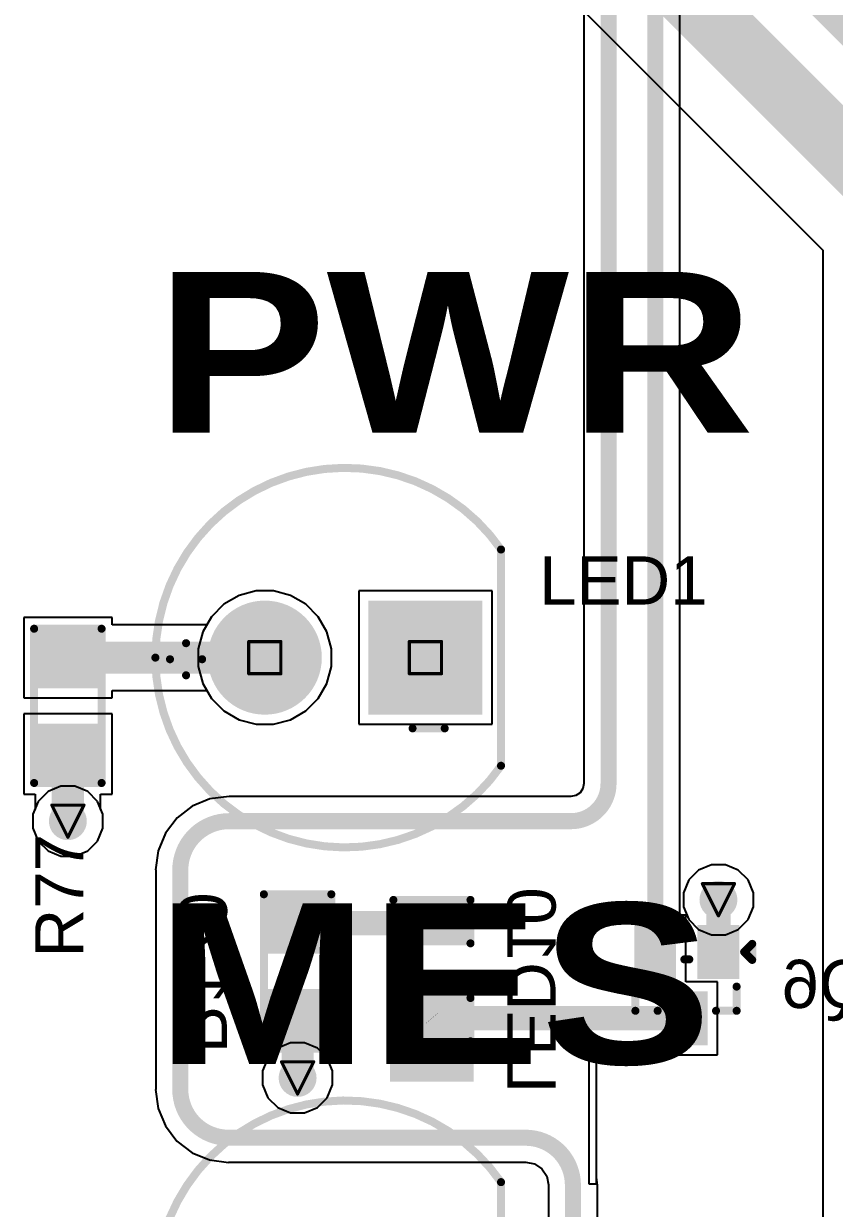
# Model space of a CAD drawing. Header units: inches. Extents: x 0 to 211, y 0 to 201.
# Drawn here: x 0.512 to 1.017, y 0.421 to 1.158 of the extents above; entities that cross this region are included whole.
import ezdxf

# ---------------------------------------------------------------- set-up
doc = ezdxf.new("R2010")
doc.units = ezdxf.units.IN
doc.header["$MEASUREMENT"] = 0
for name, color, linetype in [('Bottom Layer', 5, 'Continuous'), ('Bottom Overlay', 54, 'Continuous'), ('Bottom Paste', 16, 'Continuous'), ('Bottom Solder', 6, 'Continuous'), ('Drill Drawing', 1, 'Continuous'), ('Layer 1', 16, 'Continuous'), ('Layer 2', 76, 'Continuous'), ('Multi-Layer', 9, 'Continuous'), ('Pad Holes', 156, 'Continuous'), ('Top Layer', 1, 'Continuous'), ('Top Overlay', 2, 'Continuous'), ('Top Paste', 8, 'Continuous'), ('Top Solder', 216, 'Continuous'), ('Via Holes', 16, 'Continuous')]:
    doc.layers.add(name, color=color, linetype=linetype)
doc.styles.add('Arial', font='', dxfattribs={"height": 0.2})
doc.styles.add('Arial Black_Bold', font='', dxfattribs={"height": 0.2})
doc.styles.get('Arial').set_extended_font_data('Arial')
doc.styles.get('Arial Black_Bold').set_extended_font_data('Arial Black', bold=True)

# ---------------------------------------------------------------- blocks, each defined once
blk = doc.blocks.new('R___0603_B_86')
at = {"layer": 'Bottom Layer'}
for points in [[(-0.045, -0.0175), (-0.045, 0.0175), (-0.015, 0.0175), (-0.015, -0.0175)], [(0.015, -0.0175), (0.015, 0.0175), (0.045, 0.0175), (0.045, -0.0175)]]:
    blk.add_hatch(color=5, dxfattribs=at).paths.add_polyline_path(points)
at = {"layer": 'Bottom Paste'}
for points in [[(-0.045, -0.0175), (-0.045, 0.0175), (-0.015, 0.0175), (-0.015, -0.0175)], [(0.015, -0.0175), (0.015, 0.0175), (0.045, 0.0175), (0.045, -0.0175)]]:
    blk.add_hatch(color=16, dxfattribs=at).paths.add_polyline_path(points)
at = {"layer": 'Bottom Solder'}
for points in [[(-0.049, -0.0215), (-0.049, 0.0215), (-0.011, 0.0215), (-0.011, -0.0215)], [(0.011, -0.0215), (0.011, 0.0215), (0.049, 0.0215), (0.049, -0.0215)]]:
    blk.add_hatch(color=6, dxfattribs=at).paths.add_polyline_path(points)
at = {"layer": 'Bottom Overlay'}
for points in [[(0.048, 0.021, 0.005, 0.005, 0), (-0.048, 0.021, 0.005, 0.005, 0)], [(-0.048, -0.021, 0.005, 0.005, 0), (-0.048, 0.021, 0.005, 0.005, 0)], [(0.048, -0.021, 0.005, 0.005, 0), (0.048, 0.021, 0.005, 0.005, 0)], [(0.048, -0.021, 0.005, 0.005, 0), (-0.048, -0.021, 0.005, 0.005, 0)]]:
    blk.add_lwpolyline(points, format="xyseb", dxfattribs=at)
for points in [[(-0.04925, 0.021, 0.0025, 0.0025, 1), (-0.04675, 0.021, 0.0025, 0.0025, 1)], [(-0.04925, 0.021, 0.0025, 0.0025, 1), (-0.04675, 0.021, 0.0025, 0.0025, 1)], [(0.04675, 0.021, 0.0025, 0.0025, 1), (0.04925, 0.021, 0.0025, 0.0025, 1)], [(0.04675, 0.021, 0.0025, 0.0025, 1), (0.04925, 0.021, 0.0025, 0.0025, 1)], [(-0.04925, -0.021, 0.0025, 0.0025, 1), (-0.04675, -0.021, 0.0025, 0.0025, 1)], [(-0.04925, -0.021, 0.0025, 0.0025, 1), (-0.04675, -0.021, 0.0025, 0.0025, 1)], [(0.04675, -0.021, 0.0025, 0.0025, 1), (0.04925, -0.021, 0.0025, 0.0025, 1)], [(0.04675, -0.021, 0.0025, 0.0025, 1), (0.04925, -0.021, 0.0025, 0.0025, 1)]]:
    blk.add_lwpolyline(points, format="xyseb", close=True, dxfattribs=at)
blk = doc.blocks.new('R___0603_122')
at = {"layer": 'Top Layer'}
for points in [[(-0.015, 0.0175), (-0.015, -0.0175), (-0.045, -0.0175), (-0.045, 0.0175)], [(0.045, 0.0175), (0.045, -0.0175), (0.015, -0.0175), (0.015, 0.0175)]]:
    blk.add_hatch(color=1, dxfattribs=at).paths.add_polyline_path(points)
at = {"layer": 'Top Paste'}
for points in [[(-0.015, 0.0175), (-0.015, -0.0175), (-0.045, -0.0175), (-0.045, 0.0175)], [(0.045, 0.0175), (0.045, -0.0175), (0.015, -0.0175), (0.015, 0.0175)]]:
    blk.add_hatch(color=8, dxfattribs=at).paths.add_polyline_path(points)
at = {"layer": 'Top Solder'}
for points in [[(-0.011, 0.0215), (-0.011, -0.0215), (-0.049, -0.0215), (-0.049, 0.0215)], [(0.049, 0.0215), (0.049, -0.0215), (0.011, -0.0215), (0.011, 0.0215)]]:
    blk.add_hatch(color=216, dxfattribs=at).paths.add_polyline_path(points)
at = {"layer": 'Top Overlay'}
for points in [[(0.048, 0.021, 0.005, 0.005, 0), (-0.048, 0.021, 0.005, 0.005, 0)], [(-0.048, -0.021, 0.005, 0.005, 0), (-0.048, 0.021, 0.005, 0.005, 0)], [(0.048, -0.021, 0.005, 0.005, 0), (0.048, 0.021, 0.005, 0.005, 0)], [(0.048, -0.021, 0.005, 0.005, 0), (-0.048, -0.021, 0.005, 0.005, 0)]]:
    blk.add_lwpolyline(points, format="xyseb", dxfattribs=at)
for points in [[(-0.04925, 0.021, 0.0025, 0.0025, 1), (-0.04675, 0.021, 0.0025, 0.0025, 1)], [(-0.04925, 0.021, 0.0025, 0.0025, 1), (-0.04675, 0.021, 0.0025, 0.0025, 1)], [(0.04675, 0.021, 0.0025, 0.0025, 1), (0.04925, 0.021, 0.0025, 0.0025, 1)], [(0.04675, 0.021, 0.0025, 0.0025, 1), (0.04925, 0.021, 0.0025, 0.0025, 1)], [(-0.04925, -0.021, 0.0025, 0.0025, 1), (-0.04675, -0.021, 0.0025, 0.0025, 1)], [(-0.04925, -0.021, 0.0025, 0.0025, 1), (-0.04675, -0.021, 0.0025, 0.0025, 1)], [(0.04675, -0.021, 0.0025, 0.0025, 1), (0.04925, -0.021, 0.0025, 0.0025, 1)], [(0.04675, -0.021, 0.0025, 0.0025, 1), (0.04925, -0.021, 0.0025, 0.0025, 1)]]:
    blk.add_lwpolyline(points, format="xyseb", close=True, dxfattribs=at)
blk = doc.blocks.new('SOT_416_B_200')
at = {"layer": 'Bottom Layer'}
for points in [[(-0.02874, 0.03347), (-0.01064, 0.03347), (-0.01064, 0.00787), (-0.02874, 0.00787)], [(0.01064, 0.03347), (0.02874, 0.03347), (0.02874, 0.00787), (0.01064, 0.00787)], [(-0.00906, -0.00788), (0.00906, -0.00788), (0.00906, -0.03347), (-0.00906, -0.03347)]]:
    blk.add_hatch(color=5, dxfattribs=at).paths.add_polyline_path(points)
at = {"layer": 'Bottom Paste'}
for points in [[(-0.02874, 0.03347), (-0.01064, 0.03347), (-0.01064, 0.00787), (-0.02874, 0.00787)], [(0.01064, 0.03347), (0.02874, 0.03347), (0.02874, 0.00787), (0.01064, 0.00787)], [(-0.00906, -0.00788), (0.00906, -0.00788), (0.00906, -0.03347), (-0.00906, -0.03347)]]:
    blk.add_hatch(color=16, dxfattribs=at).paths.add_polyline_path(points)
at = {"layer": 'Bottom Solder'}
for points in [[(-0.03275, 0.03747), (-0.00664, 0.03747), (-0.00664, 0.00387), (-0.03275, 0.00387)], [(0.00664, 0.03747), (0.03275, 0.03747), (0.03275, 0.00387), (0.00664, 0.00387)], [(-0.01306, -0.00387), (0.01306, -0.00387), (0.01306, -0.03746), (-0.01306, -0.03746)]]:
    blk.add_hatch(color=6, dxfattribs=at).paths.add_polyline_path(points)
at = {"layer": 'Bottom Overlay'}
for points in [[(0.03569, 0.02067, 0.005, 0.005, 0), (0.04069, 0.02567, 0.005, 0.005, 0)], [(0.03569, 0.02067, 0.005, 0.005, 0), (0.04069, 0.01567, 0.005, 0.005, 0)], [(0.04069, 0.01567, 0.005, 0.005, 0), (0.04069, 0.02567, 0.005, 0.005, 0)], [(-0.00153, 0.016, 0.005, 0.005, 0), (0.00153, 0.016, 0.005, 0.005, 0)], [(-0.032, -0.016, 0.005, 0.005, 0), (-0.032, -0.00062, 0.005, 0.005, 0)], [(0.031, -0.016, 0.005, 0.005, 0), (0.031, -0.00094, 0.005, 0.005, 0)], [(-0.032, -0.016, 0.005, 0.005, 0), (-0.01816, -0.016, 0.005, 0.005, 0)], [(0.01816, -0.016, 0.005, 0.005, 0), (0.031, -0.016, 0.005, 0.005, 0)]]:
    blk.add_lwpolyline(points, format="xyseb", dxfattribs=at)
for points in [[(0.03444, 0.02067, 0.0025, 0.0025, 1), (0.03694, 0.02067, 0.0025, 0.0025, 1)], [(0.03444, 0.02067, 0.0025, 0.0025, 1), (0.03694, 0.02067, 0.0025, 0.0025, 1)], [(0.03944, 0.02567, 0.0025, 0.0025, 1), (0.04194, 0.02567, 0.0025, 0.0025, 1)], [(0.03944, 0.02567, 0.0025, 0.0025, 1), (0.04194, 0.02567, 0.0025, 0.0025, 1)], [(-0.00279, 0.016, 0.0025, 0.0025, 1), (-0.00028, 0.016, 0.0025, 0.0025, 1)], [(0.00028, 0.016, 0.0025, 0.0025, 1), (0.00279, 0.016, 0.0025, 0.0025, 1)], [(0.03944, 0.01567, 0.0025, 0.0025, 1), (0.04194, 0.01567, 0.0025, 0.0025, 1)], [(0.03944, 0.01567, 0.0025, 0.0025, 1), (0.04194, 0.01567, 0.0025, 0.0025, 1)], [(-0.03325, -0.00062, 0.0025, 0.0025, 1), (-0.03075, -0.00062, 0.0025, 0.0025, 1)], [(0.02975, -0.00094, 0.0025, 0.0025, 1), (0.03225, -0.00094, 0.0025, 0.0025, 1)], [(-0.03325, -0.016, 0.0025, 0.0025, 1), (-0.03075, -0.016, 0.0025, 0.0025, 1)], [(-0.03325, -0.016, 0.0025, 0.0025, 1), (-0.03075, -0.016, 0.0025, 0.0025, 1)], [(-0.01941, -0.016, 0.0025, 0.0025, 1), (-0.01691, -0.016, 0.0025, 0.0025, 1)], [(0.01691, -0.016, 0.0025, 0.0025, 1), (0.01941, -0.016, 0.0025, 0.0025, 1)], [(0.02975, -0.016, 0.0025, 0.0025, 1), (0.03225, -0.016, 0.0025, 0.0025, 1)], [(0.02975, -0.016, 0.0025, 0.0025, 1), (0.03225, -0.016, 0.0025, 0.0025, 1)]]:
    blk.add_lwpolyline(points, format="xyseb", close=True, dxfattribs=at)
blk = doc.blocks.new('TH_LED_5___G_____207')
at = {"layer": 'Bottom Layer'}
blk.add_hatch(color=5, dxfattribs=at).paths.add_polyline_path([(-0.0815, 0.0315), (-0.0185, 0.0315), (-0.0185, -0.0315), (-0.0815, -0.0315)])
h = blk.add_hatch(color=5, dxfattribs=at)
edge = h.paths.add_edge_path()
edge.add_arc((0.05, 0), 0.0315, 0, 360)
at = {"layer": 'Bottom Solder'}
blk.add_hatch(color=6, dxfattribs=at).paths.add_polyline_path([(-0.0855, 0.0355), (-0.0145, 0.0355), (-0.0145, -0.0355), (-0.0855, -0.0355)])
h = blk.add_hatch(color=6, dxfattribs=at)
edge = h.paths.add_edge_path()
edge.add_arc((0.05, 0), 0.0355, 0, 360)
at = {"layer": 'Layer 1'}
blk.add_hatch(color=16, dxfattribs=at).paths.add_polyline_path([(-0.0815, 0.0315), (-0.0185, 0.0315), (-0.0185, -0.0315), (-0.0815, -0.0315)])
h = blk.add_hatch(color=16, dxfattribs=at)
edge = h.paths.add_edge_path()
edge.add_arc((0.05, 0), 0.0315, 0, 360)
at = {"layer": 'Layer 2'}
blk.add_hatch(color=76, dxfattribs=at).paths.add_polyline_path([(-0.0815, 0.0315), (-0.0185, 0.0315), (-0.0185, -0.0315), (-0.0815, -0.0315)])
h = blk.add_hatch(color=76, dxfattribs=at)
edge = h.paths.add_edge_path()
edge.add_arc((0.05, 0), 0.0315, 0, 360)
at = {"layer": 'Multi-Layer'}
blk.add_hatch(color=9, dxfattribs=at).paths.add_polyline_path([(-0.0815, 0.0315), (-0.0185, 0.0315), (-0.0185, -0.0315), (-0.0815, -0.0315)])
h = blk.add_hatch(color=9, dxfattribs=at)
edge = h.paths.add_edge_path()
edge.add_arc((0.05, 0), 0.0315, 0, 360)
at = {"layer": 'Pad Holes'}
h = blk.add_hatch(color=7, dxfattribs=at)
edge = h.paths.add_edge_path()
edge.add_arc((-0.05, 0), 0.01772, 0, 360)
h = blk.add_hatch(color=7, dxfattribs=at)
edge = h.paths.add_edge_path()
edge.add_arc((0.05, 0), 0.01772, 0, 360)
at = {"layer": 'Top Layer'}
blk.add_hatch(color=1, dxfattribs=at).paths.add_polyline_path([(-0.0815, 0.0315), (-0.0185, 0.0315), (-0.0185, -0.0315), (-0.0815, -0.0315)])
h = blk.add_hatch(color=1, dxfattribs=at)
edge = h.paths.add_edge_path()
edge.add_arc((0.05, 0), 0.0315, 0, 360)
at = {"layer": 'Top Solder'}
blk.add_hatch(color=216, dxfattribs=at).paths.add_polyline_path([(-0.0855, 0.0355), (-0.0145, 0.0355), (-0.0145, -0.0355), (-0.0855, -0.0355)])
h = blk.add_hatch(color=216, dxfattribs=at)
edge = h.paths.add_edge_path()
edge.add_arc((0.05, 0), 0.0355, 0, 360)
at = {"layer": 'Top Overlay'}
for points in [[(-0.09707, 0.06729, 0.005, 0.005, -0.73505), (0.11811, 0, 0.005, 0.005, 0)], [(-0.09707, 0.06729, 0.005, 0.005, 0), (-0.09707, -0.06729, 0.005, 0.005, 0)], [(-0.042, 0.044, 0.005, 0.005, 0), (-0.062, 0.044, 0.005, 0.005, 0)], [(0.099, 0.011, 0.005, 0.005, 0), (0.099, -0.009, 0.005, 0.005, 0)], [(0.11811, 0, 0.005, 0.005, -0.73505), (-0.09707, -0.06729, 0.005, 0.005, 0)], [(0.109, 0.001, 0.005, 0.005, 0), (0.089, 0.001, 0.005, 0.005, 0)]]:
    blk.add_lwpolyline(points, format="xyseb", dxfattribs=at)
for points in [[(-0.09832, 0.06729, 0.0025, 0.0025, 1), (-0.09582, 0.06729, 0.0025, 0.0025, 1)], [(-0.09832, 0.06729, 0.0025, 0.0025, 1), (-0.09582, 0.06729, 0.0025, 0.0025, 1)], [(-0.06325, 0.044, 0.0025, 0.0025, 1), (-0.06075, 0.044, 0.0025, 0.0025, 1)], [(-0.04325, 0.044, 0.0025, 0.0025, 1), (-0.04075, 0.044, 0.0025, 0.0025, 1)], [(0.09775, 0.011, 0.0025, 0.0025, 1), (0.10025, 0.011, 0.0025, 0.0025, 1)], [(0.08775, 0.001, 0.0025, 0.0025, 1), (0.09025, 0.001, 0.0025, 0.0025, 1)], [(0.10775, 0.001, 0.0025, 0.0025, 1), (0.11025, 0.001, 0.0025, 0.0025, 1)], [(0.11686, 0, 0.0025, 0.0025, 1), (0.11936, 0, 0.0025, 0.0025, 1)], [(0.11686, 0, 0.0025, 0.0025, 1), (0.11936, 0, 0.0025, 0.0025, 1)], [(0.09775, -0.009, 0.0025, 0.0025, 1), (0.10025, -0.009, 0.0025, 0.0025, 1)], [(-0.09832, -0.06729, 0.0025, 0.0025, 1), (-0.09582, -0.06729, 0.0025, 0.0025, 1)], [(-0.09832, -0.06729, 0.0025, 0.0025, 1), (-0.09582, -0.06729, 0.0025, 0.0025, 1)]]:
    blk.add_lwpolyline(points, format="xyseb", close=True, dxfattribs=at)
blk = doc.blocks.new('LED_0603_B_208')
at = {"layer": 'Bottom Layer'}
for points in [[(-0.03937, 0.01969), (-0.01969, 0.01969), (-0.01969, -0.01969), (-0.03937, -0.01969)], [(0.01969, 0.01969), (0.03937, 0.01969), (0.03937, -0.01969), (0.01969, -0.01969)]]:
    blk.add_hatch(color=5, dxfattribs=at).paths.add_polyline_path(points)
at = {"layer": 'Bottom Overlay'}
blk.add_hatch(color=54, dxfattribs=at).paths.add_polyline_path([(0.044, -0.02601), (0.069, -0.02601), (0.069, 0.02599), (0.044, 0.02599)])
at = {"layer": 'Bottom Paste'}
for points in [[(-0.03937, 0.01969), (-0.01969, 0.01969), (-0.01969, -0.01969), (-0.03937, -0.01969)], [(0.01969, 0.01969), (0.03937, 0.01969), (0.03937, -0.01969), (0.01969, -0.01969)]]:
    blk.add_hatch(color=16, dxfattribs=at).paths.add_polyline_path(points)
at = {"layer": 'Bottom Solder'}
for points in [[(-0.04337, 0.02369), (-0.01569, 0.02369), (-0.01569, -0.02369), (-0.04337, -0.02369)], [(0.01569, 0.02369), (0.04337, 0.02369), (0.04337, -0.02369), (0.01569, -0.02369)]]:
    blk.add_hatch(color=6, dxfattribs=at).paths.add_polyline_path(points)
at = {"layer": 'Bottom Overlay'}
for points in [[(-0.044, -0.024, 0.005, 0.005, 0), (-0.044, 0.024, 0.005, 0.005, 0)], [(-0.017, 0.024, 0.005, 0.005, 0), (-0.044, 0.024, 0.005, 0.005, 0)], [(0.044, 0.024, 0.005, 0.005, 0), (0.017, 0.024, 0.005, 0.005, 0)], [(0.044, -0.024, 0.005, 0.005, 0), (0.044, 0.024, 0.005, 0.005, 0)], [(-0.044, -0.024, 0.005, 0.005, 0), (-0.017, -0.024, 0.005, 0.005, 0)], [(0.044, -0.024, 0.005, 0.005, 0), (0.017, -0.024, 0.005, 0.005, 0)]]:
    blk.add_lwpolyline(points, format="xyseb", dxfattribs=at)
for points in [[(-0.04525, 0.024, 0.0025, 0.0025, 1), (-0.04275, 0.024, 0.0025, 0.0025, 1)], [(-0.04525, 0.024, 0.0025, 0.0025, 1), (-0.04275, 0.024, 0.0025, 0.0025, 1)], [(-0.01825, 0.024, 0.0025, 0.0025, 1), (-0.01575, 0.024, 0.0025, 0.0025, 1)], [(0.01575, 0.024, 0.0025, 0.0025, 1), (0.01825, 0.024, 0.0025, 0.0025, 1)], [(0.04275, 0.024, 0.0025, 0.0025, 1), (0.04525, 0.024, 0.0025, 0.0025, 1)], [(0.04275, 0.024, 0.0025, 0.0025, 1), (0.04525, 0.024, 0.0025, 0.0025, 1)], [(-0.04525, -0.024, 0.0025, 0.0025, 1), (-0.04275, -0.024, 0.0025, 0.0025, 1)], [(-0.04525, -0.024, 0.0025, 0.0025, 1), (-0.04275, -0.024, 0.0025, 0.0025, 1)], [(-0.01825, -0.024, 0.0025, 0.0025, 1), (-0.01575, -0.024, 0.0025, 0.0025, 1)], [(0.01575, -0.024, 0.0025, 0.0025, 1), (0.01825, -0.024, 0.0025, 0.0025, 1)], [(0.04275, -0.024, 0.0025, 0.0025, 1), (0.04525, -0.024, 0.0025, 0.0025, 1)], [(0.04275, -0.024, 0.0025, 0.0025, 1), (0.04525, -0.024, 0.0025, 0.0025, 1)]]:
    blk.add_lwpolyline(points, format="xyseb", close=True, dxfattribs=at)
blk = doc.blocks.new('TH_LED_5____216')
at = {"layer": 'Bottom Layer'}
blk.add_hatch(color=5, dxfattribs=at).paths.add_polyline_path([(-0.0815, 0.0315), (-0.0185, 0.0315), (-0.0185, -0.0315), (-0.0815, -0.0315)])
h = blk.add_hatch(color=5, dxfattribs=at)
edge = h.paths.add_edge_path()
edge.add_arc((0.05, 0), 0.0315, 0, 360)
at = {"layer": 'Bottom Solder'}
blk.add_hatch(color=6, dxfattribs=at).paths.add_polyline_path([(-0.0855, 0.0355), (-0.0145, 0.0355), (-0.0145, -0.0355), (-0.0855, -0.0355)])
h = blk.add_hatch(color=6, dxfattribs=at)
edge = h.paths.add_edge_path()
edge.add_arc((0.05, 0), 0.0355, 0, 360)
at = {"layer": 'Layer 1'}
blk.add_hatch(color=16, dxfattribs=at).paths.add_polyline_path([(-0.0815, 0.0315), (-0.0185, 0.0315), (-0.0185, -0.0315), (-0.0815, -0.0315)])
h = blk.add_hatch(color=16, dxfattribs=at)
edge = h.paths.add_edge_path()
edge.add_arc((0.05, 0), 0.0315, 0, 360)
at = {"layer": 'Layer 2'}
blk.add_hatch(color=76, dxfattribs=at).paths.add_polyline_path([(-0.0815, 0.0315), (-0.0185, 0.0315), (-0.0185, -0.0315), (-0.0815, -0.0315)])
h = blk.add_hatch(color=76, dxfattribs=at)
edge = h.paths.add_edge_path()
edge.add_arc((0.05, 0), 0.0315, 0, 360)
at = {"layer": 'Multi-Layer'}
blk.add_hatch(color=9, dxfattribs=at).paths.add_polyline_path([(-0.0815, 0.0315), (-0.0185, 0.0315), (-0.0185, -0.0315), (-0.0815, -0.0315)])
h = blk.add_hatch(color=9, dxfattribs=at)
edge = h.paths.add_edge_path()
edge.add_arc((0.05, 0), 0.0315, 0, 360)
at = {"layer": 'Pad Holes'}
h = blk.add_hatch(color=7, dxfattribs=at)
edge = h.paths.add_edge_path()
edge.add_arc((-0.05, 0), 0.01772, 0, 360)
h = blk.add_hatch(color=7, dxfattribs=at)
edge = h.paths.add_edge_path()
edge.add_arc((0.05, 0), 0.01772, 0, 360)
at = {"layer": 'Top Layer'}
blk.add_hatch(color=1, dxfattribs=at).paths.add_polyline_path([(-0.0815, 0.0315), (-0.0185, 0.0315), (-0.0185, -0.0315), (-0.0815, -0.0315)])
h = blk.add_hatch(color=1, dxfattribs=at)
edge = h.paths.add_edge_path()
edge.add_arc((0.05, 0), 0.0315, 0, 360)
at = {"layer": 'Top Solder'}
blk.add_hatch(color=216, dxfattribs=at).paths.add_polyline_path([(-0.0855, 0.0355), (-0.0145, 0.0355), (-0.0145, -0.0355), (-0.0855, -0.0355)])
h = blk.add_hatch(color=216, dxfattribs=at)
edge = h.paths.add_edge_path()
edge.add_arc((0.05, 0), 0.0355, 0, 360)
at = {"layer": 'Top Overlay'}
for points in [[(-0.09707, 0.06729, 0.005, 0.005, -0.73505), (0.11811, 0, 0.005, 0.005, 0)], [(-0.09707, 0.06729, 0.005, 0.005, 0), (-0.09707, -0.06729, 0.005, 0.005, 0)], [(-0.042, 0.044, 0.005, 0.005, 0), (-0.062, 0.044, 0.005, 0.005, 0)], [(0.099, 0.011, 0.005, 0.005, 0), (0.099, -0.009, 0.005, 0.005, 0)], [(0.11811, 0, 0.005, 0.005, -0.73505), (-0.09707, -0.06729, 0.005, 0.005, 0)], [(0.109, 0.001, 0.005, 0.005, 0), (0.089, 0.001, 0.005, 0.005, 0)]]:
    blk.add_lwpolyline(points, format="xyseb", dxfattribs=at)
for points in [[(-0.09832, 0.06729, 0.0025, 0.0025, 1), (-0.09582, 0.06729, 0.0025, 0.0025, 1)], [(-0.09832, 0.06729, 0.0025, 0.0025, 1), (-0.09582, 0.06729, 0.0025, 0.0025, 1)], [(-0.06325, 0.044, 0.0025, 0.0025, 1), (-0.06075, 0.044, 0.0025, 0.0025, 1)], [(-0.04325, 0.044, 0.0025, 0.0025, 1), (-0.04075, 0.044, 0.0025, 0.0025, 1)], [(0.09775, 0.011, 0.0025, 0.0025, 1), (0.10025, 0.011, 0.0025, 0.0025, 1)], [(0.08775, 0.001, 0.0025, 0.0025, 1), (0.09025, 0.001, 0.0025, 0.0025, 1)], [(0.10775, 0.001, 0.0025, 0.0025, 1), (0.11025, 0.001, 0.0025, 0.0025, 1)], [(0.11686, 0, 0.0025, 0.0025, 1), (0.11936, 0, 0.0025, 0.0025, 1)], [(0.11686, 0, 0.0025, 0.0025, 1), (0.11936, 0, 0.0025, 0.0025, 1)], [(0.09775, -0.009, 0.0025, 0.0025, 1), (0.10025, -0.009, 0.0025, 0.0025, 1)], [(-0.09832, -0.06729, 0.0025, 0.0025, 1), (-0.09582, -0.06729, 0.0025, 0.0025, 1)], [(-0.09832, -0.06729, 0.0025, 0.0025, 1), (-0.09582, -0.06729, 0.0025, 0.0025, 1)]]:
    blk.add_lwpolyline(points, format="xyseb", close=True, dxfattribs=at)

msp = doc.modelspace()

# ---------------------------------------------------------------- hatches: boundary and pattern name
at = {"layer": 'Bottom Layer'}
h = msp.add_hatch(color=5, dxfattribs=at)
edge = h.paths.add_edge_path()
edge.add_arc((0.54, 0.662), 0.01181, 0, 360)
h = msp.add_hatch(color=5, dxfattribs=at)
edge = h.paths.add_edge_path()
edge.add_arc((0.94503, 0.61308), 0.01181, 0, 360)
h = msp.add_hatch(color=5, dxfattribs=at)
edge = h.paths.add_edge_path()
edge.add_arc((0.68302, 0.50222), 0.01181, 0, 360)
at = {"layer": 'Layer 1'}
h = msp.add_hatch(color=16, dxfattribs=at)
edge = h.paths.add_edge_path()
edge.add_arc((0.54, 0.662), 0.01181, 0, 360)
h = msp.add_hatch(color=16, dxfattribs=at)
edge = h.paths.add_edge_path()
edge.add_arc((0.94503, 0.61308), 0.01181, 0, 360)
h = msp.add_hatch(color=16, dxfattribs=at)
edge = h.paths.add_edge_path()
edge.add_arc((0.68302, 0.50222), 0.01181, 0, 360)
at = {"layer": 'Layer 2'}
h = msp.add_hatch(color=76, dxfattribs=at)
edge = h.paths.add_edge_path()
edge.add_arc((0.54, 0.662), 0.01181, 0, 360)
h = msp.add_hatch(color=76, dxfattribs=at)
edge = h.paths.add_edge_path()
edge.add_arc((0.94503, 0.61308), 0.01181, 0, 360)
h = msp.add_hatch(color=76, dxfattribs=at)
edge = h.paths.add_edge_path()
edge.add_arc((0.68302, 0.50222), 0.01181, 0, 360)
at = {"layer": 'Top Layer'}
h = msp.add_hatch(color=1, dxfattribs=at)
edge = h.paths.add_edge_path()
edge.add_arc((0.54, 0.662), 0.01181, 0, 360)
h = msp.add_hatch(color=1, dxfattribs=at)
edge = h.paths.add_edge_path()
edge.add_arc((0.94503, 0.61308), 0.01181, 0, 360)
h = msp.add_hatch(color=1, dxfattribs=at)
edge = h.paths.add_edge_path()
edge.add_arc((0.68302, 0.50222), 0.01181, 0, 360)
at = {"layer": 'Via Holes'}
h = msp.add_hatch(color=7, dxfattribs=at)
edge = h.paths.add_edge_path()
edge.add_arc((0.54, 0.662), 0.00591, 0, 360)
h = msp.add_hatch(color=7, dxfattribs=at)
edge = h.paths.add_edge_path()
edge.add_arc((0.94503, 0.61308), 0.00591, 0, 360)
h = msp.add_hatch(color=7, dxfattribs=at)
edge = h.paths.add_edge_path()
edge.add_arc((0.68302, 0.50222), 0.00591, 0, 360)

# ---------------------------------------------------------------- linework, layer by layer
at = {"layer": 'Bottom Layer'}
for p, q in [((0.92095, 0.60347), (0.92095, 2.34009)), ((0.86131, 1.89463), (0.86131, 0.6854)), ((0.65713, 0.80528), (0.64658, 0.80245)), ((0.66806, 0.80528), (0.65713, 0.80528)), ((0.67861, 0.80245), (0.66806, 0.80528)), ((0.63712, 0.79699), (0.62939, 0.78926)), ((0.64658, 0.80245), (0.63712, 0.79699)), ((0.68808, 0.79699), (0.67861, 0.80245)), ((0.6958, 0.78926), (0.68808, 0.79699)), ((0.62939, 0.78926), (0.62393, 0.7798)), ((0.70127, 0.7798), (0.6958, 0.78926)), ((0.62393, 0.7798), (0.6211, 0.76924)), ((0.70409, 0.76924), (0.70127, 0.7798)), ((0.6211, 0.76924), (0.6211, 0.75832)), ((0.70409, 0.75832), (0.70409, 0.76924)), ((0.6211, 0.75832), (0.62393, 0.74776)), ((0.70127, 0.74776), (0.70409, 0.75832)), ((0.62393, 0.74776), (0.62939, 0.7383)), ((0.6958, 0.7383), (0.70127, 0.74776)), ((0.62939, 0.7383), (0.63712, 0.73058)), ((0.68808, 0.73058), (0.6958, 0.7383)), ((0.63712, 0.73058), (0.64658, 0.72511)), ((0.67861, 0.72511), (0.68808, 0.73058)), ((0.64658, 0.72511), (0.65713, 0.72229)), ((0.66806, 0.72229), (0.67861, 0.72511)), ((0.65713, 0.72229), (0.66806, 0.72229)), ((0.52765, 0.68049), (0.52151, 0.67435)), ((0.53566, 0.68381), (0.52765, 0.68049)), ((0.54434, 0.68381), (0.53566, 0.68381)), ((0.55235, 0.68049), (0.54434, 0.68381)), ((0.55849, 0.67435), (0.55235, 0.68049)), ((0.8589, 0.6797), (0.85629, 0.67796)), ((0.86064, 0.68232), (0.8589, 0.6797)), ((0.86126, 0.6854), (0.86064, 0.68232)), ((0.86131, 0.6854), (0.86126, 0.6854)), ((0.52151, 0.67435), (0.51819, 0.66634)), ((0.56181, 0.66634), (0.55849, 0.67435)), ((0.61747, 0.67127), (0.608, 0.664)), ((0.62849, 0.67583), (0.61747, 0.67127)), ((0.64033, 0.67739), (0.62849, 0.67583)), ((0.64033, 0.67729), (0.64033, 0.67739)), ((0.8532, 0.67729), (0.64033, 0.67729)), ((0.85629, 0.67796), (0.8532, 0.67735)), ((0.8532, 0.67735), (0.8532, 0.67729)), ((0.51819, 0.66634), (0.51819, 0.65766)), ((0.56181, 0.65766), (0.56181, 0.66634)), ((0.608, 0.664), (0.60073, 0.65453)), ((0.51819, 0.65766), (0.52151, 0.64965)), ((0.55849, 0.64965), (0.56181, 0.65766)), ((0.52151, 0.64965), (0.52765, 0.64351)), ((0.55235, 0.64351), (0.55849, 0.64965)), ((0.60073, 0.65453), (0.59617, 0.64351)), ((0.52765, 0.64351), (0.53566, 0.64019)), ((0.54434, 0.64019), (0.55235, 0.64351)), ((0.59617, 0.64351), (0.59461, 0.63167)), ((0.53566, 0.64019), (0.54434, 0.64019)), ((0.59461, 0.63167), (0.59471, 0.63167)), ((0.59471, 0.63167), (0.59471, 0.495)), ((0.92471, 0.60347), (0.92095, 0.60347)), ((0.92471, 0.56212), (0.92471, 0.60347)), ((0.9444, 0.56212), (0.92471, 0.56212)), ((0.9444, 0.51653), (0.9444, 0.56212)), ((0.86916, 0.52136), (0.86441, 0.52136)), ((0.86441, 0.52136), (0.86441, 0.43636)), ((0.86916, 0.52136), (0.87608, 0.52155)), ((0.86916, 0.43636), (0.86916, 0.52136)), ((0.86916, 0.45147), (0.86916, 0.52136)), ((0.87608, 0.52155), (0.90628, 0.52155)), ((0.90628, 0.52155), (0.90628, 0.51653)), ((0.90628, 0.51653), (0.9444, 0.51653)), ((0.59471, 0.495), (0.59461, 0.495)), ((0.59461, 0.495), (0.59616, 0.48325)), ((0.59616, 0.48325), (0.60069, 0.47231)), ((0.60069, 0.47231), (0.60791, 0.46291)), ((0.60791, 0.46291), (0.61731, 0.45569)), ((0.61731, 0.45569), (0.62825, 0.45116)), ((0.62825, 0.45116), (0.64, 0.44961)), ((0.825, 0.44971), (0.82517, 0.44974)), ((0.82517, 0.44974), (0.83043, 0.44869)), ((0.86916, 0.44041), (0.86916, 0.45147)), ((0.64, 0.44961), (0.64, 0.44971)), ((0.64, 0.44971), (0.825, 0.44971)), ((0.83043, 0.44869), (0.83503, 0.44562)), ((0.83503, 0.44562), (0.83811, 0.44101)), ((0.83811, 0.44101), (0.83915, 0.43575)), ((0.83915, 0.43575), (0.83912, 0.43558)), ((0.83912, 0.43558), (0.83912, 0.26595)), ((0.86441, 0.43636), (0.86916, 0.43636)), ((0.8698, 0.43558), (0.86916, 0.44041)), ((0.86971, 0.26595), (0.86971, 0.43558)), ((0.86971, 0.43558), (0.8698, 0.43558))]:
    msp.add_line(p, q, dxfattribs=at)
for points in [[(0.8766, 0.6854, 0.01, 0.01, 0), (0.8766, 2.89202, 0.01, 0.01, 0)], [(0.90565, 0.58067, 0.01, 0.01, 0), (0.90565, 2.8715, 0.01, 0.01, 0)], [(0.8766, 0.6854, 0.01, 0.01, -0.414214), (0.8532, 0.662, 0.01, 0.01, 0)], [(0.61, 0.63167, 0.01, 0.01, -0.414214), (0.64033, 0.662, 0.01, 0.01, 0)], [(0.64033, 0.662, 0.01, 0.01, 0), (0.8532, 0.662, 0.01, 0.01, 0)], [(0.61, 0.495, 0.01, 0.01, 0), (0.61, 0.63167, 0.01, 0.01, 0)], [(0.94503, 0.58067, 0.015, 0.015, 0), (0.94503, 0.61308, 0.015, 0.015, 0)], [(0.68302, 0.59851, 0.015, 0.015, 0), (0.76665, 0.59851, 0.015, 0.015, 0)], [(0.68302, 0.50222, 0.02, 0.02, 0), (0.68302, 0.53851, 0.02, 0.02, 0)], [(0.76671, 0.53939, 0.015, 0.015, 0), (0.92534, 0.53939, 0.015, 0.015, 0)], [(0.76665, 0.53946, 0.01, 0.01, 0), (0.76671, 0.53939, 0.01, 0.01, 0)], [(0.68302, 0.50222, 0.01, 0.01, -0.414214), (0.6813, 0.5005, 0.01, 0.01, 0)], [(0.64, 0.465, 0.01, 0.01, -0.414214), (0.61, 0.495, 0.01, 0.01, 0)], [(0.64, 0.465, 0.01, 0.01, 0), (0.825, 0.465, 0.01, 0.01, 0)], [(0.825, 0.465, 0.01, 0.01, -0.414214), (0.85442, 0.43558, 0.01, 0.01, 0)], [(0.85442, 0.2504, 0.01, 0.01, 0), (0.85442, 0.43558, 0.01, 0.01, 0)]]:
    msp.add_lwpolyline(points, format="xyseb", dxfattribs=at)
for points in [[(0.8741, 0.6854, 0.005, 0.005, 1), (0.8791, 0.6854, 0.005, 0.005, 1)], [(0.8741, 0.6854, 0.005, 0.005, 1), (0.8791, 0.6854, 0.005, 0.005, 1)], [(0.63783, 0.662, 0.005, 0.005, 1), (0.64283, 0.662, 0.005, 0.005, 1)], [(0.63783, 0.662, 0.005, 0.005, 1), (0.64283, 0.662, 0.005, 0.005, 1)], [(0.8507, 0.662, 0.005, 0.005, 1), (0.8557, 0.662, 0.005, 0.005, 1)], [(0.8507, 0.662, 0.005, 0.005, 1), (0.8557, 0.662, 0.005, 0.005, 1)], [(0.6075, 0.63167, 0.005, 0.005, 1), (0.6125, 0.63167, 0.005, 0.005, 1)], [(0.6075, 0.63167, 0.005, 0.005, 1), (0.6125, 0.63167, 0.005, 0.005, 1)], [(0.94128, 0.61308, 0.0075, 0.0075, 1), (0.94878, 0.61308, 0.0075, 0.0075, 1)], [(0.67927, 0.59851, 0.0075, 0.0075, 1), (0.68677, 0.59851, 0.0075, 0.0075, 1)], [(0.7629, 0.59851, 0.0075, 0.0075, 1), (0.7704, 0.59851, 0.0075, 0.0075, 1)], [(0.90315, 0.58067, 0.005, 0.005, 1), (0.90815, 0.58067, 0.005, 0.005, 1)], [(0.94128, 0.58067, 0.0075, 0.0075, 1), (0.94878, 0.58067, 0.0075, 0.0075, 1)], [(0.67802, 0.53851, 0.01, 0.01, 1), (0.68802, 0.53851, 0.01, 0.01, 1)], [(0.76296, 0.53939, 0.0075, 0.0075, 1), (0.77046, 0.53939, 0.0075, 0.0075, 1)], [(0.92159, 0.53939, 0.0075, 0.0075, 1), (0.92909, 0.53939, 0.0075, 0.0075, 1)], [(0.76415, 0.53946, 0.005, 0.005, 1), (0.76915, 0.53946, 0.005, 0.005, 1)], [(0.76421, 0.53939, 0.005, 0.005, 1), (0.76921, 0.53939, 0.005, 0.005, 1)], [(0.67802, 0.50222, 0.01, 0.01, 1), (0.68802, 0.50222, 0.01, 0.01, 1)], [(0.6788, 0.5005, 0.005, 0.005, 1), (0.6838, 0.5005, 0.005, 0.005, 1)], [(0.68052, 0.50222, 0.005, 0.005, 1), (0.68552, 0.50222, 0.005, 0.005, 1)], [(0.6075, 0.495, 0.005, 0.005, 1), (0.6125, 0.495, 0.005, 0.005, 1)], [(0.6075, 0.495, 0.005, 0.005, 1), (0.6125, 0.495, 0.005, 0.005, 1)], [(0.6375, 0.465, 0.005, 0.005, 1), (0.6425, 0.465, 0.005, 0.005, 1)], [(0.6375, 0.465, 0.005, 0.005, 1), (0.6425, 0.465, 0.005, 0.005, 1)], [(0.8225, 0.465, 0.005, 0.005, 1), (0.8275, 0.465, 0.005, 0.005, 1)], [(0.8225, 0.465, 0.005, 0.005, 1), (0.8275, 0.465, 0.005, 0.005, 1)], [(0.85192, 0.43558, 0.005, 0.005, 1), (0.85692, 0.43558, 0.005, 0.005, 1)], [(0.85192, 0.43558, 0.005, 0.005, 1), (0.85692, 0.43558, 0.005, 0.005, 1)]]:
    msp.add_lwpolyline(points, format="xyseb", close=True, dxfattribs=at)
at = {"layer": 'Drill Drawing'}
for points in [[(0.6526, 0.77378, 0.002, 0.002, 0), (0.6726, 0.77378, 0.002, 0.002, 0)], [(0.6526, 0.75378, 0.002, 0.002, 0), (0.6526, 0.77378, 0.002, 0.002, 0)], [(0.6726, 0.75378, 0.002, 0.002, 0), (0.6726, 0.77378, 0.002, 0.002, 0)], [(0.7526, 0.77378, 0.002, 0.002, 0), (0.7726, 0.77378, 0.002, 0.002, 0)], [(0.7526, 0.75378, 0.002, 0.002, 0), (0.7526, 0.77378, 0.002, 0.002, 0)], [(0.7726, 0.75378, 0.002, 0.002, 0), (0.7726, 0.77378, 0.002, 0.002, 0)], [(0.6526, 0.75378, 0.002, 0.002, 0), (0.6726, 0.75378, 0.002, 0.002, 0)], [(0.7526, 0.75378, 0.002, 0.002, 0), (0.7726, 0.75378, 0.002, 0.002, 0)], [(0.53, 0.672, 0.002, 0.002, 0), (0.55, 0.672, 0.002, 0.002, 0)], [(0.53, 0.672, 0.002, 0.002, 0), (0.54, 0.652, 0.002, 0.002, 0)], [(0.54, 0.652, 0.002, 0.002, 0), (0.55, 0.672, 0.002, 0.002, 0)], [(0.93503, 0.62308, 0.002, 0.002, 0), (0.95503, 0.62308, 0.002, 0.002, 0)], [(0.93503, 0.62308, 0.002, 0.002, 0), (0.94503, 0.60308, 0.002, 0.002, 0)], [(0.94503, 0.60308, 0.002, 0.002, 0), (0.95503, 0.62308, 0.002, 0.002, 0)], [(0.67302, 0.51222, 0.002, 0.002, 0), (0.69302, 0.51222, 0.002, 0.002, 0)], [(0.67302, 0.51222, 0.002, 0.002, 0), (0.68302, 0.49222, 0.002, 0.002, 0)], [(0.68302, 0.49222, 0.002, 0.002, 0), (0.69302, 0.51222, 0.002, 0.002, 0)]]:
    msp.add_lwpolyline(points, format="xyseb", dxfattribs=at)
for points in [[(0.6521, 0.77378, 0.001, 0.001, 1), (0.6531, 0.77378, 0.001, 0.001, 1)], [(0.6521, 0.77378, 0.001, 0.001, 1), (0.6531, 0.77378, 0.001, 0.001, 1)], [(0.6721, 0.77378, 0.001, 0.001, 1), (0.6731, 0.77378, 0.001, 0.001, 1)], [(0.6721, 0.77378, 0.001, 0.001, 1), (0.6731, 0.77378, 0.001, 0.001, 1)], [(0.7521, 0.77378, 0.001, 0.001, 1), (0.7531, 0.77378, 0.001, 0.001, 1)], [(0.7521, 0.77378, 0.001, 0.001, 1), (0.7531, 0.77378, 0.001, 0.001, 1)], [(0.7721, 0.77378, 0.001, 0.001, 1), (0.7731, 0.77378, 0.001, 0.001, 1)], [(0.7721, 0.77378, 0.001, 0.001, 1), (0.7731, 0.77378, 0.001, 0.001, 1)], [(0.6521, 0.75378, 0.001, 0.001, 1), (0.6531, 0.75378, 0.001, 0.001, 1)], [(0.6521, 0.75378, 0.001, 0.001, 1), (0.6531, 0.75378, 0.001, 0.001, 1)], [(0.6721, 0.75378, 0.001, 0.001, 1), (0.6731, 0.75378, 0.001, 0.001, 1)], [(0.6721, 0.75378, 0.001, 0.001, 1), (0.6731, 0.75378, 0.001, 0.001, 1)], [(0.7521, 0.75378, 0.001, 0.001, 1), (0.7531, 0.75378, 0.001, 0.001, 1)], [(0.7521, 0.75378, 0.001, 0.001, 1), (0.7531, 0.75378, 0.001, 0.001, 1)], [(0.7721, 0.75378, 0.001, 0.001, 1), (0.7731, 0.75378, 0.001, 0.001, 1)], [(0.7721, 0.75378, 0.001, 0.001, 1), (0.7731, 0.75378, 0.001, 0.001, 1)], [(0.5295, 0.672, 0.001, 0.001, 1), (0.5305, 0.672, 0.001, 0.001, 1)], [(0.5295, 0.672, 0.001, 0.001, 1), (0.5305, 0.672, 0.001, 0.001, 1)], [(0.5495, 0.672, 0.001, 0.001, 1), (0.5505, 0.672, 0.001, 0.001, 1)], [(0.5495, 0.672, 0.001, 0.001, 1), (0.5505, 0.672, 0.001, 0.001, 1)], [(0.5395, 0.652, 0.001, 0.001, 1), (0.5405, 0.652, 0.001, 0.001, 1)], [(0.5395, 0.652, 0.001, 0.001, 1), (0.5405, 0.652, 0.001, 0.001, 1)], [(0.93453, 0.62308, 0.001, 0.001, 1), (0.93553, 0.62308, 0.001, 0.001, 1)], [(0.93453, 0.62308, 0.001, 0.001, 1), (0.93553, 0.62308, 0.001, 0.001, 1)], [(0.95453, 0.62308, 0.001, 0.001, 1), (0.95553, 0.62308, 0.001, 0.001, 1)], [(0.95453, 0.62308, 0.001, 0.001, 1), (0.95553, 0.62308, 0.001, 0.001, 1)], [(0.94453, 0.60308, 0.001, 0.001, 1), (0.94553, 0.60308, 0.001, 0.001, 1)], [(0.94453, 0.60308, 0.001, 0.001, 1), (0.94553, 0.60308, 0.001, 0.001, 1)], [(0.67252, 0.51222, 0.001, 0.001, 1), (0.67352, 0.51222, 0.001, 0.001, 1)], [(0.67252, 0.51222, 0.001, 0.001, 1), (0.67352, 0.51222, 0.001, 0.001, 1)], [(0.69252, 0.51222, 0.001, 0.001, 1), (0.69352, 0.51222, 0.001, 0.001, 1)], [(0.69252, 0.51222, 0.001, 0.001, 1), (0.69352, 0.51222, 0.001, 0.001, 1)], [(0.68252, 0.49222, 0.001, 0.001, 1), (0.68352, 0.49222, 0.001, 0.001, 1)], [(0.68252, 0.49222, 0.001, 0.001, 1), (0.68352, 0.49222, 0.001, 0.001, 1)]]:
    msp.add_lwpolyline(points, format="xyseb", close=True, dxfattribs=at)
at = {"layer": 'Layer 1'}
for p, q in [((0.65713, 0.80528), (0.64658, 0.80245)), ((0.66806, 0.80528), (0.65713, 0.80528)), ((0.67861, 0.80245), (0.66806, 0.80528)), ((0.63712, 0.79699), (0.62939, 0.78926)), ((0.64658, 0.80245), (0.63712, 0.79699)), ((0.68808, 0.79699), (0.67861, 0.80245)), ((0.6958, 0.78926), (0.68808, 0.79699)), ((0.62939, 0.78926), (0.62393, 0.7798)), ((0.70127, 0.7798), (0.6958, 0.78926)), ((0.62393, 0.7798), (0.6211, 0.76924)), ((0.70409, 0.76924), (0.70127, 0.7798)), ((0.6211, 0.76924), (0.6211, 0.75832)), ((0.70409, 0.75832), (0.70409, 0.76924)), ((0.6211, 0.75832), (0.62393, 0.74776)), ((0.70127, 0.74776), (0.70409, 0.75832)), ((0.62393, 0.74776), (0.62939, 0.7383)), ((0.6958, 0.7383), (0.70127, 0.74776)), ((0.62939, 0.7383), (0.63712, 0.73058)), ((0.68808, 0.73058), (0.6958, 0.7383)), ((0.63712, 0.73058), (0.64658, 0.72511)), ((0.67861, 0.72511), (0.68808, 0.73058)), ((0.64658, 0.72511), (0.65713, 0.72229)), ((0.66806, 0.72229), (0.67861, 0.72511)), ((0.65713, 0.72229), (0.66806, 0.72229)), ((0.52765, 0.68049), (0.52151, 0.67435)), ((0.53566, 0.68381), (0.52765, 0.68049)), ((0.54434, 0.68381), (0.53566, 0.68381)), ((0.55235, 0.68049), (0.54434, 0.68381)), ((0.55849, 0.67435), (0.55235, 0.68049)), ((0.52151, 0.67435), (0.51819, 0.66634)), ((0.56181, 0.66634), (0.55849, 0.67435)), ((0.51819, 0.66634), (0.51819, 0.65766)), ((0.56181, 0.65766), (0.56181, 0.66634)), ((0.51819, 0.65766), (0.52151, 0.64965)), ((0.55849, 0.64965), (0.56181, 0.65766)), ((0.52151, 0.64965), (0.52765, 0.64351)), ((0.55235, 0.64351), (0.55849, 0.64965)), ((0.52765, 0.64351), (0.53566, 0.64019)), ((0.54434, 0.64019), (0.55235, 0.64351)), ((0.53566, 0.64019), (0.54434, 0.64019)), ((0.67868, 0.52403), (0.67066, 0.52071)), ((0.68735, 0.52403), (0.67868, 0.52403)), ((0.69537, 0.52071), (0.68735, 0.52403)), ((0.67066, 0.52071), (0.66452, 0.51457)), ((0.70151, 0.51457), (0.69537, 0.52071)), ((0.66452, 0.51457), (0.6612, 0.50655)), ((0.70483, 0.50655), (0.70151, 0.51457)), ((0.6612, 0.50655), (0.6612, 0.49788)), ((0.70483, 0.49788), (0.70483, 0.50655)), ((0.6612, 0.49788), (0.66452, 0.48986)), ((0.70151, 0.48986), (0.70483, 0.49788)), ((0.66452, 0.48986), (0.67066, 0.48373)), ((0.69537, 0.48373), (0.70151, 0.48986)), ((0.67066, 0.48373), (0.67868, 0.48041)), ((0.67868, 0.48041), (0.68735, 0.48041)), ((0.68735, 0.48041), (0.69537, 0.48373))]:
    msp.add_line(p, q, dxfattribs=at)
at = {"layer": 'Layer 2'}
for p, q in [((0.72431, 1.3031), (1.01, 1.01741)), ((1.01, 1.01741), (1.01, 0.25907)), ((0.65713, 0.80528), (0.64658, 0.80245)), ((0.66806, 0.80528), (0.65713, 0.80528)), ((0.67861, 0.80245), (0.66806, 0.80528)), ((0.80409, 0.80528), (0.7211, 0.80528)), ((0.7211, 0.80528), (0.7211, 0.72229)), ((0.80409, 0.72229), (0.80409, 0.80528)), ((0.63712, 0.79699), (0.62939, 0.78926)), ((0.64658, 0.80245), (0.63712, 0.79699)), ((0.68808, 0.79699), (0.67861, 0.80245)), ((0.6958, 0.78926), (0.68808, 0.79699)), ((0.62939, 0.78926), (0.62393, 0.7798)), ((0.70127, 0.7798), (0.6958, 0.78926)), ((0.62393, 0.7798), (0.6211, 0.76924)), ((0.70409, 0.76924), (0.70127, 0.7798)), ((0.6211, 0.76924), (0.6211, 0.75832)), ((0.70409, 0.75832), (0.70409, 0.76924)), ((0.6211, 0.75832), (0.62393, 0.74776)), ((0.70127, 0.74776), (0.70409, 0.75832)), ((0.62393, 0.74776), (0.62939, 0.7383)), ((0.6958, 0.7383), (0.70127, 0.74776)), ((0.62939, 0.7383), (0.63712, 0.73058)), ((0.68808, 0.73058), (0.6958, 0.7383)), ((0.63712, 0.73058), (0.64658, 0.72511)), ((0.67861, 0.72511), (0.68808, 0.73058)), ((0.64658, 0.72511), (0.65713, 0.72229)), ((0.66806, 0.72229), (0.67861, 0.72511)), ((0.65713, 0.72229), (0.66806, 0.72229)), ((0.7211, 0.72229), (0.80409, 0.72229)), ((0.9407, 0.63489), (0.93268, 0.63157)), ((0.94937, 0.63489), (0.9407, 0.63489)), ((0.95739, 0.63157), (0.94937, 0.63489)), ((0.93268, 0.63157), (0.92654, 0.62543)), ((0.96352, 0.62543), (0.95739, 0.63157)), ((0.92654, 0.62543), (0.92322, 0.61742)), ((0.96684, 0.61742), (0.96352, 0.62543)), ((0.92322, 0.61742), (0.92322, 0.60874)), ((0.96684, 0.60874), (0.96684, 0.61742)), ((0.92322, 0.60874), (0.92654, 0.60072)), ((0.96352, 0.60072), (0.96684, 0.60874)), ((0.92654, 0.60072), (0.93268, 0.59459)), ((0.95739, 0.59459), (0.96352, 0.60072)), ((0.93268, 0.59459), (0.9407, 0.59127)), ((0.9407, 0.59127), (0.94937, 0.59127)), ((0.94937, 0.59127), (0.95739, 0.59459))]:
    msp.add_line(p, q, dxfattribs=at)
for points in [[(0.84481, 1.35063, 0.04, 0.04, 0), (1.10399, 1.09145, 0.04, 0.04, 0)], [(0.77167, 1.33015, 0.04, 0.04, 0), (1.04981, 1.05201, 0.04, 0.04, 0)]]:
    msp.add_lwpolyline(points, format="xyseb", dxfattribs=at)
at = {"layer": 'Top Layer'}
for p, q in [((0.65713, 0.80528), (0.64658, 0.80245)), ((0.66806, 0.80528), (0.65713, 0.80528)), ((0.67861, 0.80245), (0.66806, 0.80528)), ((0.63712, 0.79699), (0.62939, 0.78926)), ((0.64658, 0.80245), (0.63712, 0.79699)), ((0.68808, 0.79699), (0.67861, 0.80245)), ((0.6958, 0.78926), (0.68808, 0.79699)), ((0.62939, 0.78926), (0.62645, 0.78417)), ((0.70127, 0.7798), (0.6958, 0.78926)), ((0.5675, 0.78878), (0.5125, 0.78878)), ((0.5125, 0.78878), (0.5125, 0.73878)), ((0.5675, 0.78417), (0.5675, 0.78878)), ((0.62645, 0.78417), (0.5675, 0.78417)), ((0.70409, 0.76924), (0.70127, 0.7798)), ((0.70409, 0.75832), (0.70409, 0.76924)), ((0.70127, 0.74776), (0.70409, 0.75832)), ((0.6958, 0.7383), (0.70127, 0.74776)), ((0.5125, 0.73878), (0.5675, 0.73878)), ((0.5675, 0.73878), (0.5675, 0.74339)), ((0.5675, 0.74339), (0.62645, 0.74339)), ((0.62645, 0.74339), (0.62939, 0.7383)), ((0.62939, 0.7383), (0.63712, 0.73058)), ((0.68808, 0.73058), (0.6958, 0.7383)), ((0.63712, 0.73058), (0.64658, 0.72511)), ((0.67861, 0.72511), (0.68808, 0.73058)), ((0.5675, 0.72878), (0.5125, 0.72878)), ((0.5125, 0.72878), (0.5125, 0.67878)), ((0.5675, 0.67878), (0.5675, 0.72878)), ((0.64658, 0.72511), (0.65713, 0.72229)), ((0.66806, 0.72229), (0.67861, 0.72511)), ((0.65713, 0.72229), (0.66806, 0.72229)), ((0.5125, 0.67878), (0.51961, 0.67878)), ((0.51961, 0.67878), (0.51961, 0.66976)), ((0.56039, 0.66976), (0.56039, 0.67878)), ((0.56039, 0.67878), (0.5675, 0.67878)), ((0.51961, 0.66976), (0.51819, 0.66634)), ((0.51819, 0.66634), (0.51819, 0.65766)), ((0.56181, 0.66634), (0.56039, 0.66976)), ((0.56181, 0.65766), (0.56181, 0.66634)), ((0.51819, 0.65766), (0.52151, 0.64965)), ((0.55849, 0.64965), (0.56181, 0.65766)), ((0.52151, 0.64965), (0.52765, 0.64351)), ((0.55235, 0.64351), (0.55849, 0.64965)), ((0.52765, 0.64351), (0.53566, 0.64019)), ((0.54434, 0.64019), (0.55235, 0.64351)), ((0.53566, 0.64019), (0.54434, 0.64019)), ((0.67868, 0.52403), (0.67066, 0.52071)), ((0.68735, 0.52403), (0.67868, 0.52403)), ((0.69537, 0.52071), (0.68735, 0.52403)), ((0.67066, 0.52071), (0.66452, 0.51457)), ((0.70151, 0.51457), (0.69537, 0.52071)), ((0.66452, 0.51457), (0.6612, 0.50655)), ((0.70483, 0.50655), (0.70151, 0.51457)), ((0.6612, 0.50655), (0.6612, 0.49788)), ((0.70483, 0.49788), (0.70483, 0.50655)), ((0.6612, 0.49788), (0.66452, 0.48986)), ((0.70151, 0.48986), (0.70483, 0.49788)), ((0.66452, 0.48986), (0.67066, 0.48373)), ((0.69537, 0.48373), (0.70151, 0.48986)), ((0.67066, 0.48373), (0.67868, 0.48041)), ((0.67868, 0.48041), (0.68735, 0.48041)), ((0.68735, 0.48041), (0.69537, 0.48373))]:
    msp.add_line(p, q, dxfattribs=at)
for points in [[(0.54, 0.76378, 0.02, 0.02, 0), (0.6626, 0.76378, 0.02, 0.02, 0)], [(0.54, 0.662, 0.02, 0.02, 0), (0.54, 0.70378, 0.02, 0.02, 0)]]:
    msp.add_lwpolyline(points, format="xyseb", dxfattribs=at)
for points in [[(0.535, 0.76378, 0.01, 0.01, 1), (0.545, 0.76378, 0.01, 0.01, 1)], [(0.6576, 0.76378, 0.01, 0.01, 1), (0.6676, 0.76378, 0.01, 0.01, 1)], [(0.535, 0.70378, 0.01, 0.01, 1), (0.545, 0.70378, 0.01, 0.01, 1)], [(0.535, 0.662, 0.01, 0.01, 1), (0.545, 0.662, 0.01, 0.01, 1)]]:
    msp.add_lwpolyline(points, format="xyseb", close=True, dxfattribs=at)

# ---------------------------------------------------------------- block references
for name, p, rotation in [('TH_LED_5____216', (0.7126, 0.76378), 180), ('R___0603_122', (0.54, 0.73378), 270), ('R___0603_B_86', (0.68302, 0.56851), 270), ('LED_0603_B_208', (0.76665, 0.56898), 270), ('TH_LED_5___G_____207', (0.7126, 0.37008), 180)]:
    msp.add_blockref(name, p, dxfattribs=dict(rotation=rotation))
msp.add_blockref('SOT_416_B_200', (0.92534, 0.56))

# ---------------------------------------------------------------- texts
at = {"layer": 'Bottom Overlay', "style": 'Arial', "text_generation_flag": 2}
for s, p in [('R120', (0.609, 0.51752)), ('LED10', (0.81364, 0.49272))]:
    msp.add_text(s, height=0.03, rotation=270, dxfattribs=at).set_placement(p)
msp.add_text('Q6', height=0.03, dxfattribs=at).set_placement((1.0403, 0.54573))
at = {"layer": 'Top Overlay'}
for s, height, rotation, style, p in [('PWR', 0.1, 360, 'Arial Black_Bold', (0.59448, 0.90382)), ('R77', 0.03, 90, 'Arial', (0.54971, 0.57721)), ('MES', 0.1, 360, 'Arial Black_Bold', (0.59448, 0.51095))]:
    msp.add_text(s, height=height, rotation=rotation, dxfattribs=dict(at, style=style)).set_placement(p)
at = {"layer": 'Top Overlay', "style": 'Arial'}
msp.add_text('LED1', height=0.03, dxfattribs=at).set_placement((0.83342, 0.79681))

doc.saveas('drawing.dxf')
